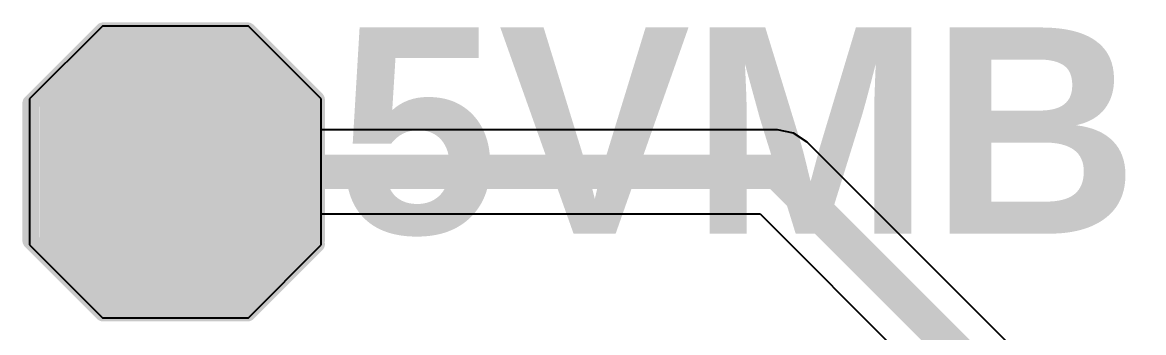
# Model space of a CAD drawing. Header units: inches. Extents: x -0.91 to 3.86, y -0.82 to 4.16.
# Drawn here: x 2.2955 to 2.6217, y 1.1133 to 1.2035 of the extents above; entities that cross this region are included whole.
import ezdxf

# ---------------------------------------------------------------- set-up
doc = ezdxf.new("R2010")
doc.units = ezdxf.units.IN
doc.header["$MEASUREMENT"] = 0
for name, color, linetype in [('Bottom Layer 1', 5, 'Continuous'), ('Bottom Solder', 6, 'Continuous'), ('GND+Signal', 16, 'Continuous'), ('Multi-Layer', 9, 'Continuous'), ('Pad Holes', 156, 'Continuous'), ('PWR+Signal', 76, 'Continuous'), ('Top Layer 1', 1, 'Continuous'), ('Top Overlay', 2, 'Continuous'), ('Top Solder', 216, 'Continuous')]:
    doc.layers.add(name, color=color, linetype=linetype)
doc.styles.add('Arial_Bold', font='', dxfattribs={"height": 0.2})
doc.styles.get('Arial_Bold').set_extended_font_data('Arial', bold=True)

# ---------------------------------------------------------------- blocks, each defined once
blk = doc.blocks.new('T____P______TH_1_8___H_________0_92___207')
at = {"layer": 'Bottom Layer 1'}
blk.add_hatch(color=5, dxfattribs=at).paths.add_polyline_path([(0.01772, 0.03543), (-0.01772, 0.03543), (-0.03543, 0.01772), (-0.03543, -0.01772), (-0.01772, -0.03543), (0.01772, -0.03543), (0.03543, -0.01772), (0.03543, 0.01772)])
at = {"layer": 'Bottom Solder'}
blk.add_hatch(color=6, dxfattribs=at).paths.add_polyline_path([(0.01972, 0.03943), (-0.01972, 0.03943), (-0.03943, 0.01972), (-0.03943, -0.01972), (-0.01972, -0.03943), (0.01972, -0.03943), (0.03943, -0.01972), (0.03943, 0.01972)])
at = {"layer": 'GND+Signal'}
blk.add_hatch(color=16, dxfattribs=at).paths.add_polyline_path([(0.01772, 0.03543), (-0.01772, 0.03543), (-0.03543, 0.01772), (-0.03543, -0.01772), (-0.01772, -0.03543), (0.01772, -0.03543), (0.03543, -0.01772), (0.03543, 0.01772)])
at = {"layer": 'Multi-Layer'}
blk.add_hatch(color=9, dxfattribs=at).paths.add_polyline_path([(0.01772, 0.03543), (-0.01772, 0.03543), (-0.03543, 0.01772), (-0.03543, -0.01772), (-0.01772, -0.03543), (0.01772, -0.03543), (0.03543, -0.01772), (0.03543, 0.01772)])
at = {"layer": 'Pad Holes'}
h = blk.add_hatch(color=7, dxfattribs=at)
edge = h.paths.add_edge_path()
edge.add_arc((0, 0), 0.01811, 0, 360)
at = {"layer": 'PWR+Signal'}
blk.add_hatch(color=76, dxfattribs=at).paths.add_polyline_path([(0.01772, 0.03543), (-0.01772, 0.03543), (-0.03543, 0.01772), (-0.03543, -0.01772), (-0.01772, -0.03543), (0.01772, -0.03543), (0.03543, -0.01772), (0.03543, 0.01772)])
at = {"layer": 'Top Layer 1'}
blk.add_hatch(color=1, dxfattribs=at).paths.add_polyline_path([(0.01772, 0.03543), (-0.01772, 0.03543), (-0.03543, 0.01772), (-0.03543, -0.01772), (-0.01772, -0.03543), (0.01772, -0.03543), (0.03543, -0.01772), (0.03543, 0.01772)])
at = {"layer": 'Top Solder'}
blk.add_hatch(color=216, dxfattribs=at).paths.add_polyline_path([(0.01972, 0.03943), (-0.01972, 0.03943), (-0.03943, 0.01972), (-0.03943, -0.01972), (-0.01972, -0.03943), (0.01972, -0.03943), (0.03943, -0.01972), (0.03943, 0.01972)])
at = {"layer": 'Top Overlay'}
for points in [[(-0.02, 0.042, 0.005, 0.005, 0), (-0.041, 0.021, 0.005, 0.005, 0)], [(-0.02, 0.042, 0.005, 0.005, 0), (0.02, 0.042, 0.005, 0.005, 0)], [(0.02, 0.042, 0.005, 0.005, 0), (0.041, 0.021, 0.005, 0.005, 0)], [(-0.041, 0.021, 0.005, 0.005, 0), (-0.041, -0.021, 0.005, 0.005, 0)], [(0.041, 0.021, 0.005, 0.005, 0), (0.041, -0.021, 0.005, 0.005, 0)], [(-0.041, -0.021, 0.005, 0.005, 0), (-0.021, -0.041, 0.005, 0.005, 0)], [(0.041, -0.021, 0.005, 0.005, 0), (0.021, -0.041, 0.005, 0.005, 0)], [(-0.02, -0.041, 0.005, 0.005, 0), (0.021, -0.041, 0.005, 0.005, 0)]]:
    blk.add_lwpolyline(points, format="xyseb", dxfattribs=at)
for points in [[(-0.02125, 0.042, 0.0025, 0.0025, 1), (-0.01875, 0.042, 0.0025, 0.0025, 1)], [(-0.02125, 0.042, 0.0025, 0.0025, 1), (-0.01875, 0.042, 0.0025, 0.0025, 1)], [(0.01875, 0.042, 0.0025, 0.0025, 1), (0.02125, 0.042, 0.0025, 0.0025, 1)], [(0.01875, 0.042, 0.0025, 0.0025, 1), (0.02125, 0.042, 0.0025, 0.0025, 1)], [(-0.04225, 0.021, 0.0025, 0.0025, 1), (-0.03975, 0.021, 0.0025, 0.0025, 1)], [(-0.04225, 0.021, 0.0025, 0.0025, 1), (-0.03975, 0.021, 0.0025, 0.0025, 1)], [(0.03975, 0.021, 0.0025, 0.0025, 1), (0.04225, 0.021, 0.0025, 0.0025, 1)], [(0.03975, 0.021, 0.0025, 0.0025, 1), (0.04225, 0.021, 0.0025, 0.0025, 1)], [(-0.04225, -0.021, 0.0025, 0.0025, 1), (-0.03975, -0.021, 0.0025, 0.0025, 1)], [(-0.04225, -0.021, 0.0025, 0.0025, 1), (-0.03975, -0.021, 0.0025, 0.0025, 1)], [(0.03975, -0.021, 0.0025, 0.0025, 1), (0.04225, -0.021, 0.0025, 0.0025, 1)], [(0.03975, -0.021, 0.0025, 0.0025, 1), (0.04225, -0.021, 0.0025, 0.0025, 1)], [(-0.02225, -0.041, 0.0025, 0.0025, 1), (-0.01975, -0.041, 0.0025, 0.0025, 1)], [(-0.02125, -0.041, 0.0025, 0.0025, 1), (-0.01875, -0.041, 0.0025, 0.0025, 1)], [(0.01975, -0.041, 0.0025, 0.0025, 1), (0.02225, -0.041, 0.0025, 0.0025, 1)], [(0.01975, -0.041, 0.0025, 0.0025, 1), (0.02225, -0.041, 0.0025, 0.0025, 1)]]:
    blk.add_lwpolyline(points, format="xyseb", close=True, dxfattribs=at)

msp = doc.modelspace()

# ---------------------------------------------------------------- linework, layer by layer
at = {"layer": 'Bottom Layer 1'}
for p, q in [((2.31878, 1.20243), (2.29757, 1.18122)), ((2.36122, 1.20243), (2.31878, 1.20243)), ((2.38243, 1.18122), (2.36122, 1.20243)), ((2.29757, 1.18122), (2.29757, 1.13878)), ((2.38243, 1.13878), (2.38243, 1.18122)), ((2.29757, 1.13878), (2.31878, 1.11757)), ((2.36122, 1.11757), (2.38243, 1.13878)), ((2.31878, 1.11757), (2.36122, 1.11757))]:
    msp.add_line(p, q, dxfattribs=at)
at = {"layer": 'GND+Signal'}
for p, q in [((2.31878, 1.20243), (2.29757, 1.18122)), ((2.36122, 1.20243), (2.31878, 1.20243)), ((2.38243, 1.18122), (2.36122, 1.20243)), ((2.29757, 1.18122), (2.29757, 1.13878)), ((2.38243, 1.13878), (2.38243, 1.18122)), ((2.29757, 1.13878), (2.31878, 1.11757)), ((2.36122, 1.11757), (2.38243, 1.13878)), ((2.31878, 1.11757), (2.36122, 1.11757))]:
    msp.add_line(p, q, dxfattribs=at)
at = {"layer": 'PWR+Signal'}
for p, q in [((2.31878, 1.20243), (2.29757, 1.18122)), ((2.36122, 1.20243), (2.31878, 1.20243)), ((2.38243, 1.18122), (2.36122, 1.20243)), ((2.29757, 1.18122), (2.29757, 1.13878)), ((2.38243, 1.13878), (2.38243, 1.18122)), ((2.29757, 1.13878), (2.31878, 1.11757)), ((2.36122, 1.11757), (2.38243, 1.13878)), ((2.31878, 1.11757), (2.36122, 1.11757))]:
    msp.add_line(p, q, dxfattribs=at)
at = {"layer": 'Top Layer 1'}
for p, q in [((2.31878, 1.20243), (2.29757, 1.18122)), ((2.36122, 1.20243), (2.31878, 1.20243)), ((2.38243, 1.18122), (2.36122, 1.20243)), ((2.29757, 1.18122), (2.29757, 1.13878)), ((2.38243, 1.17224), (2.38243, 1.18122)), ((2.51514, 1.17224), (2.38243, 1.17224)), ((2.51982, 1.1713), (2.51514, 1.17224)), ((2.52379, 1.16865), (2.51982, 1.1713)), ((2.62165, 1.07079), (2.52379, 1.16865)), ((2.38243, 1.13878), (2.38243, 1.14776)), ((2.38243, 1.14776), (2.51007, 1.14776)), ((2.51007, 1.14776), (2.60077, 1.05707)), ((2.29757, 1.13878), (2.31878, 1.11757)), ((2.36122, 1.11757), (2.38243, 1.13878)), ((2.31878, 1.11757), (2.36122, 1.11757))]:
    msp.add_line(p, q, dxfattribs=at)
for points in [[(2.34, 1.16, 0.01, 0.01, 0), (2.51514, 1.16, 0.01, 0.01, 0)], [(2.51514, 1.16, 0.01, 0.01, 0), (2.613, 1.06214, 0.01, 0.01, 0)]]:
    msp.add_lwpolyline(points, format="xyseb", dxfattribs=at)
for points in [[(2.3375, 1.16, 0.005, 0.005, 1), (2.3425, 1.16, 0.005, 0.005, 1)], [(2.51264, 1.16, 0.005, 0.005, 1), (2.51764, 1.16, 0.005, 0.005, 1)], [(2.51264, 1.16, 0.005, 0.005, 1), (2.51764, 1.16, 0.005, 0.005, 1)]]:
    msp.add_lwpolyline(points, format="xyseb", close=True, dxfattribs=at)

# ---------------------------------------------------------------- block references
at = {"rotation": 90}
msp.add_blockref('T____P______TH_1_8___H_________0_92___207', (2.34, 1.16), dxfattribs=at)

# ---------------------------------------------------------------- texts
at = {"layer": 'Top Overlay', "style": 'Arial_Bold'}
msp.add_text('5VMB', height=0.06, dxfattribs=at).set_placement((2.38733, 1.14203))

doc.saveas('drawing.dxf')
